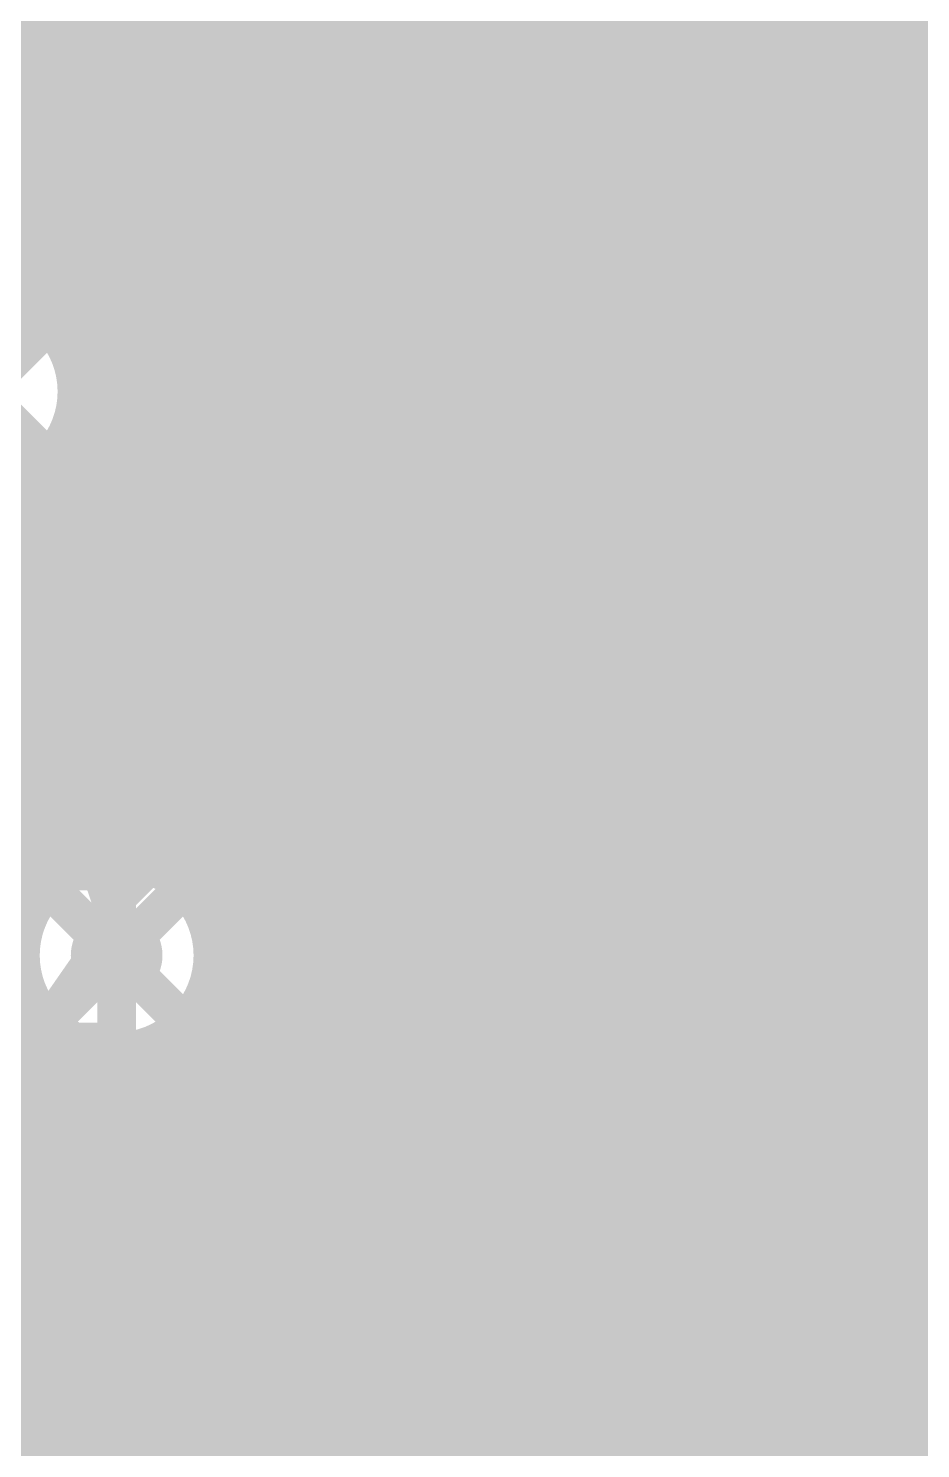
# Model space of a CAD drawing. Extents: x -3 to 92, y -53 to 125.
# Drawn here: x 40.06 to 45.9, y 106 to 115.28 of the extents above; entities that cross this region are included whole.
import ezdxf

# ---------------------------------------------------------------- set-up
doc = ezdxf.new("R2010")
doc.units = 0
doc.header["$MEASUREMENT"] = 0
doc.layers.get('0').update_dxf_attribs({"linetype": 'CONTINUOUS'})
for name, color, linetype in [('23-325-0_AST', 7, 'CONTINUOUS'), ('23-325-0_BOT', 7, 'CONTINUOUS'), ('23-325-0_DRD', 2, 'CONTINUOUS'), ('23-325-0_IN1', 4, 'CONTINUOUS'), ('23-325-0_IN2', 3, 'CONTINUOUS'), ('23-325-0_SMT', 10, 'CONTINUOUS'), ('23-325-0_SPT', 14, 'CONTINUOUS'), ('23-325-0_SST', 9, 'CONTINUOUS'), ('23-325-0_TOP', 12, 'CONTINUOUS'), ('THRUHOLE_TAP', 8, 'CONTINUOUS')]:
    doc.layers.add(name, color=color, linetype=linetype)

# ---------------------------------------------------------------- blocks, each defined once
blk = doc.blocks.new('ROUND_68')
at = {"const_width": 0.29972}
blk.add_lwpolyline([(-0.14986, 0, 1), (0.14986, 0, 1)], format="xyb", close=True, dxfattribs=at)
blk = doc.blocks.new('ROUND_78')
at = {"const_width": 0.29972}
blk.add_lwpolyline([(-0.14986, 0, 1), (0.14986, 0, 1)], format="xyb", close=True, dxfattribs=at)
blk = doc.blocks.new('RECTANGLE_6')
blk.add_solid([(1.397, 1.0795), (1.397, -1.0795), (-1.397, 1.0795), (-1.397, -1.0795)])
blk = doc.blocks.new('RECTANGLE_7')
blk.add_solid([(0.4064, 0.4826), (0.4064, -0.4826), (-0.4064, 0.4826), (-0.4064, -0.4826)])
blk = doc.blocks.new('RECTANGLE_48')
blk.add_solid([(0.65024, 0.44958), (0.65024, -0.44958), (-0.65024, 0.44958), (-0.65024, -0.44958)])
blk = doc.blocks.new('RECTANGLE_81')
blk.add_solid([(0.40005, 0.29972), (0.40005, -0.29972), (-0.40005, 0.29972), (-0.40005, -0.29972)])
blk = doc.blocks.new('RECTANGLE_44')
blk.add_solid([(0.35052, 0.25019), (0.35052, -0.25019), (-0.35052, 0.25019), (-0.35052, -0.25019)])
blk = doc.blocks.new('ROUND_84')
at = {"const_width": 0.10033}
blk.add_lwpolyline([(-0.050164, 0, 1), (0.050164, 0, 1)], format="xyb", close=True, dxfattribs=at)

msp = doc.modelspace()

# ---------------------------------------------------------------- linework, layer by layer
at = {"layer": '23-325-0_AST'}
for points, const_width in [([(42.62882, 115.28298), (42.62882, 115.04422)], 0.1524), ([(40.132, 114.935), (40.132, 113.411), (41.148, 113.411), (41.148, 115.189), (40.259, 115.189), (40.132, 115.062), (40.132, 114.935)], 0.1524), ([(42.62882, 115.1636), (41.61282, 115.1636), (41.783, 115.04422)], 0.1524), ([(42.62882, 114.56162), (42.62882, 114.3254)], 0.1524), ([(42.62882, 114.44478), (41.61282, 114.44478), (41.783, 114.3254)], 0.1524), ([(41.783, 113.8428), (41.61282, 113.78438), (41.61282, 113.42878), (41.783, 113.36782), (41.95318, 113.36782), (42.12082, 113.42878), (42.12082, 113.78438), (42.291, 113.8428), (42.46118, 113.8428), (42.62882, 113.78438), (42.62882, 113.42878), (42.46118, 113.36782)], 0.1524), ([(41.61282, 113.0046), (41.95318, 113.0046), (42.62882, 112.76838), (41.95318, 112.52962), (41.61282, 112.52962)], 0.1524), ([(41.61282, 112.1664), (41.61282, 111.69142)], 0.1524), ([(42.62882, 111.93018), (41.61282, 111.93018)], 0.1524), ([(38.354, 110.7186), (42.164, 110.7186), (42.164, 107.696), (37.8206, 107.696), (37.8206, 110.1852), (38.354, 110.7186)], 0.20066), ([(44.2595, 109.0295), (47.1805, 109.0295), (47.1805, 110.6678), (44.2595, 110.6678), (44.2595, 109.0295)], 0.1524), ([(45.0215, 109.90326), (45.3771, 109.90326), (45.49648, 110.0709), (45.49648, 110.24108), (45.3771, 110.41126), (45.0215, 110.41126), (45.0215, 109.39526)], 0.1524), ([(46.27626, 109.90326), (46.33468, 110.0709), (46.33468, 110.24108), (46.27626, 110.41126), (45.92066, 110.41126), (45.8597, 110.24108), (45.8597, 110.0709), (45.92066, 109.90326), (46.27626, 109.90326), (46.33468, 109.73308), (46.33468, 109.5629), (46.27626, 109.39526), (45.92066, 109.39526), (45.8597, 109.5629), (45.8597, 109.73308), (45.92066, 109.90326)], 0.1524), ([(45.31868, 109.90326), (45.49648, 109.39526)], 0.1524), ([(40.56126, 108.70438), (40.08882, 108.70438), (40.56126, 109.38256), (40.56126, 109.5502), (40.50284, 109.72038), (40.14724, 109.72038), (40.08882, 109.5502)], 0.1524)]:
    msp.add_lwpolyline(points, dxfattribs=dict(at, const_width=const_width))
at = {"layer": '23-325-0_BOT', "const_width": 0.254}
for points in [[(40.132, 124.46), (40.132, 113.40338)], [(40.3606, 124.46), (40.3606, 113.06048)], [(40.5892, 124.46), (40.5892, 109.84738)], [(40.8178, 124.46), (40.8178, 109.82452)], [(41.0464, 124.46), (41.0464, 109.70006)], [(41.275, 124.46), (41.275, 50.41646)], [(41.5036, 124.46), (41.5036, 46.101)], [(41.7322, 124.46), (41.7322, 46.101)], [(41.9608, 124.46), (41.9608, 46.101)], [(42.1894, 124.46), (42.1894, 49.68748)], [(42.418, 124.46), (42.418, 50.03038)], [(44.0182, 124.46), (44.0182, 73.00976)], [(44.2468, 124.46), (44.2468, 73.23836)], [(44.4754, 124.46), (44.4754, 81.17586)], [(44.704, 124.46), (44.704, 81.34858)], [(44.9326, 124.46), (44.9326, 81.40192)], [(45.1612, 124.46), (45.1612, 81.3689)], [(45.3898, 124.46), (45.3898, 81.2292)], [(45.6184, 124.46), (45.6184, 80.75676)], [(45.847, 124.46), (45.847, 80.52816)], [(43.7896, 121.75998), (43.7896, 66.88074)], [(42.6466, 121.58472), (42.6466, 107.93984)], [(43.561, 121.41708), (43.561, 108.04906)], [(42.8752, 121.36882), (42.8752, 108.13288)], [(43.1038, 121.29516), (43.1038, 108.19638)], [(43.3324, 121.30786), (43.3324, 108.17352)], [(82.54492, 115.2144), (25.3492, 115.2144)], [(86.233, 114.9858), (25.3492, 114.9858)], [(63.95466, 114.7572), (25.3492, 114.7572)], [(63.80226, 114.5286), (25.3492, 114.5286)], [(63.75908, 114.3), (25.3492, 114.3)], [(63.80226, 114.0714), (25.3492, 114.0714)], [(56.0959, 113.8428), (25.3492, 113.8428)], [(55.85206, 113.6142), (25.3492, 113.6142)], [(55.7657, 113.3856), (40.15486, 113.3856)], [(55.77078, 113.157), (40.32758, 113.157)], [(55.8673, 112.9284), (40.38092, 112.9284)], [(56.15178, 112.6998), (40.3479, 112.6998)], [(40.3606, 112.74298), (40.3606, 109.78388)], [(86.233, 112.4712), (40.2082, 112.4712)], [(40.2082, 112.46866), (40.2082, 109.6772)], [(86.233, 112.2426), (40.2082, 112.2426)], [(86.233, 112.014), (40.2082, 112.014)], [(86.233, 111.7854), (40.2082, 111.7854)], [(60.88126, 111.5568), (40.2082, 111.5568)], [(60.7441, 111.3282), (40.2082, 111.3282)], [(60.71108, 111.0996), (40.2082, 111.0996)], [(60.76442, 110.871), (40.2082, 110.871)], [(60.9346, 110.6424), (40.2082, 110.6424)], [(83.32216, 110.4138), (40.2082, 110.4138)], [(83.39582, 110.1852), (40.2082, 110.1852)], [(83.61172, 109.9566), (40.2082, 109.9566)], [(40.26662, 109.728), (40.2082, 109.728)], [(83.57362, 109.728), (41.01084, 109.728)], [(83.38312, 109.4994), (41.20388, 109.4994)], [(83.31962, 109.2708), (41.26738, 109.2708)], [(40.894, 39.116), (40.894, 50.165), (40.259, 50.8), (40.259, 107.823), (40.64, 108.204), (40.64, 109.22)], [(83.34248, 109.0422), (41.24452, 109.0422)], [(83.4644, 108.8136), (41.12006, 108.8136)], [(41.0972, 108.78566), (41.0972, 108.204)], [(86.233, 108.585), (41.0972, 108.585)], [(86.233, 108.3564), (41.0972, 108.3564)], [(42.8625, 108.1278), (41.08958, 108.1278)], [(86.233, 108.1278), (43.44416, 108.1278)], [(41.0464, 107.99318), (41.0464, 50.65776)], [(40.96258, 107.88142), (40.7162, 107.6325)], [(42.61866, 107.8992), (40.98036, 107.8992)], [(84.47278, 107.8992), (43.69054, 107.8992)], [(40.8178, 107.7341), (40.8178, 50.88636)], [(40.7162, 107.6325), (40.7162, 50.98796)], [(42.5323, 107.6706), (40.75176, 107.6706)], [(57.2516, 107.6706), (43.7769, 107.6706)], [(42.53738, 107.442), (40.7162, 107.442)], [(57.08142, 107.442), (43.77182, 107.442)], [(42.6339, 107.2134), (40.7162, 107.2134)], [(57.02808, 107.2134), (43.6753, 107.2134)], [(42.6466, 107.19562), (42.6466, 102.85984)], [(43.561, 107.0864), (43.561, 102.96906)], [(42.91838, 106.9848), (40.7162, 106.9848)], [(42.8752, 107.00512), (42.8752, 103.05288)], [(43.1038, 106.94162), (43.1038, 103.11638)], [(43.3324, 106.96448), (43.3324, 103.09352)], [(57.0611, 106.9848), (43.39082, 106.9848)], [(57.19826, 106.7562), (40.7162, 106.7562)], [(57.2008, 106.5276), (40.7162, 106.5276)], [(57.2008, 106.299), (40.7162, 106.299)], [(57.2008, 106.0704), (40.7162, 106.0704)]]:
    msp.add_lwpolyline(points, dxfattribs=at)
for points in [[(40.38092, 112.903, 0.4142136), (39.751, 113.53292)], [(40.2082, 112.46866, 0.1922583), (40.38162, 112.903)], [(40.64, 109.84992, 0.1915), (40.20748, 109.67796)], [(41.26992, 109.22, 0.4142136), (40.64, 109.84992)], [(41.0972, 108.78566, 0.1922583), (41.27062, 109.22)], [(40.96258, 107.88142, 0.1989124), (41.0962, 108.204)], [(40.96258, 107.88142, 0.1989124), (41.0962, 108.204)], [(43.1546, 108.19892, 0.4142136), (42.52468, 107.569)], [(43.1546, 108.19892, 0.4142136), (42.52468, 107.569)], [(43.78452, 107.569, 0.4142136), (43.1546, 108.19892)], [(43.78452, 107.569, 0.4142136), (43.1546, 108.19892)], [(42.52468, 107.569, 0.4142136), (43.1546, 106.93908)], [(42.52468, 107.569, 0.4142136), (43.1546, 106.93908)], [(43.1546, 106.93908, 0.4142136), (43.78452, 107.569)], [(43.1546, 106.93908, 0.4142136), (43.78452, 107.569)]]:
    msp.add_lwpolyline(points, format="xyb", dxfattribs=at)
at = {"layer": '23-325-0_DRD', "const_width": 0.254}
for points in [[(40.386, 113.538), (39.116, 112.268)], [(40.386, 112.268), (39.116, 113.538)], [(41.275, 109.855), (40.005, 108.585)], [(41.275, 108.585), (40.005, 109.855)], [(43.7896, 108.204), (42.5196, 106.934)], [(43.7896, 106.934), (42.5196, 108.204)], [(43.7896, 108.204), (42.5196, 106.934)], [(43.7896, 106.934), (42.5196, 108.204)]]:
    msp.add_lwpolyline(points, dxfattribs=at)
at = {"layer": '23-325-0_IN1', "const_width": 0.254}
for points in [[(40.1066, 124.46), (40.1066, 113.4237)], [(40.3352, 124.46), (40.3352, 113.13922)], [(40.5638, 124.46), (40.5638, 109.84484)], [(40.7924, 124.46), (40.7924, 109.8296)], [(41.021, 124.46), (41.021, 109.72038)], [(41.2496, 124.46), (41.2496, 109.37748)], [(41.4782, 124.46), (41.4782, 51.0032)], [(41.7068, 124.46), (41.7068, 51.0032)], [(41.9354, 124.46), (41.9354, 51.0032)], [(42.164, 124.46), (42.164, 51.0032)], [(42.3926, 124.46), (42.3926, 51.0032)], [(42.6212, 124.46), (42.6212, 51.0032)], [(42.8498, 124.46), (42.8498, 51.0032)], [(43.0784, 124.46), (43.0784, 66.69786)], [(43.307, 124.46), (43.307, 66.87058)], [(43.5356, 124.46), (43.5356, 66.92392)], [(43.7642, 124.46), (43.7642, 66.8909)], [(43.9928, 124.46), (43.9928, 66.7512)], [(44.2214, 124.46), (44.2214, 51.0032)], [(44.45, 124.46), (44.45, 81.14284)], [(44.6786, 124.46), (44.6786, 81.33588)], [(44.9072, 124.46), (44.9072, 81.39938)], [(45.1358, 124.46), (45.1358, 81.37652)], [(45.3644, 124.46), (45.3644, 81.25206)], [(45.593, 124.46), (45.593, 75.87742)], [(45.8216, 124.46), (45.8216, 51.0032)], [(86.36, 115.2144), (22.47392, 115.2144)], [(86.36, 114.9858), (22.4409, 114.9858)], [(63.95466, 114.7572), (22.3012, 114.7572)], [(63.80226, 114.5286), (-2.413, 114.5286)], [(63.75908, 114.3), (-2.413, 114.3)], [(63.80226, 114.0714), (-2.413, 114.0714)], [(56.0959, 113.8428), (-2.413, 113.8428)], [(55.85206, 113.6142), (-2.413, 113.6142)], [(55.7657, 113.3856), (40.15486, 113.3856)], [(55.77078, 113.157), (40.32758, 113.157)], [(55.8673, 112.9284), (40.38092, 112.9284)], [(56.15178, 112.6998), (40.3479, 112.6998)], [(40.3352, 112.66678), (40.3352, 109.77118)], [(73.45934, 112.4712), (40.2082, 112.4712)], [(40.1066, 112.3823), (40.1066, 109.55528)], [(73.4695, 112.2426), (39.21506, 112.2426)], [(73.54824, 112.014), (-2.413, 112.014)], [(73.71842, 111.7854), (37.16528, 111.7854)], [(60.88126, 111.5568), (37.38118, 111.5568)], [(60.7441, 111.3282), (37.45484, 111.3282)], [(60.71108, 111.0996), (37.4396, 111.0996)], [(60.76442, 110.871), (37.33038, 110.871)], [(60.9346, 110.6424), (36.98748, 110.6424)], [(72.40016, 110.4138), (21.89226, 110.4138)], [(72.25538, 110.1852), (7.85622, 110.1852)], [(72.19188, 109.9566), (8.1407, 109.9566)], [(40.26662, 109.728), (8.23722, 109.728)], [(72.19696, 109.728), (41.01084, 109.728)], [(40.07612, 109.4994), (33.62706, 109.4994)], [(72.26554, 109.4994), (41.20388, 109.4994)], [(40.01262, 109.2708), (33.75152, 109.2708)], [(72.42302, 109.2708), (41.26738, 109.2708)], [(40.03548, 109.0422), (33.77438, 109.0422)], [(72.81926, 109.0422), (41.24452, 109.0422)], [(41.2496, 109.05998), (41.2496, 51.0032)], [(40.1066, 108.88472), (40.1066, 51.0032)], [(40.1574, 108.8136), (33.71088, 108.8136)], [(83.4644, 108.8136), (41.12006, 108.8136)], [(41.021, 108.71708), (41.021, 51.0032)], [(40.3352, 108.66882), (40.3352, 51.0032)], [(40.7924, 108.60786), (40.7924, 51.0032)], [(86.36, 108.585), (33.51784, 108.585)], [(40.5638, 108.59516), (40.5638, 51.0032)], [(86.36, 108.3564), (20.80006, 108.3564)], [(72.81926, 108.1278), (20.92452, 108.1278)], [(72.42302, 107.8992), (20.94738, 107.8992)], [(57.2516, 107.6706), (20.88388, 107.6706)], [(57.08142, 107.442), (20.69084, 107.442)], [(57.02808, 107.2134), (5.4483, 107.2134)], [(57.0611, 106.9848), (33.2232, 106.9848)], [(57.19826, 106.7562), (33.3629, 106.7562)], [(64.5414, 106.5276), (33.39592, 106.5276)], [(69.85508, 106.299), (33.34258, 106.299)], [(70.19798, 106.0704), (33.16986, 106.0704)]]:
    msp.add_lwpolyline(points, dxfattribs=at)
for points in [[(40.38092, 112.903, 0.4142136), (39.751, 113.53292)], [(39.751, 112.27308, 0.4142136), (40.38092, 112.903)], [(40.64, 109.84992, 0.4142136), (40.01008, 109.22)], [(41.26992, 109.22, 0.4142136), (40.64, 109.84992)], [(40.01008, 109.22, 0.4142136), (40.64, 108.59008)], [(40.64, 108.59008, 0.4142136), (41.26992, 109.22)]]:
    msp.add_lwpolyline(points, format="xyb", dxfattribs=at)
at = {"layer": '23-325-0_IN2', "const_width": 1.016}
for points in [[(27.305, 117.602), (40.767, 117.602), (45.085, 113.284), (56.388, 113.284)], [(21.844, 115.189), (41.402, 115.189), (45.466, 111.125), (61.341, 111.125)]]:
    msp.add_lwpolyline(points, dxfattribs=at)
at = {"layer": '23-325-0_SPT', "const_width": 0.127}
for points in [[(40.93972, 114.80038), (40.34028, 114.80038), (40.34028, 114.50066)], [(40.44188, 114.80038), (40.44188, 114.50066)], [(40.55618, 114.80038), (40.55618, 114.50066)], [(40.67048, 114.80038), (40.67048, 114.50066)], [(40.78478, 114.80038), (40.78478, 114.50066)], [(40.89908, 114.80038), (40.89908, 114.50066)], [(40.93972, 114.80038), (40.93972, 114.50066)], [(40.93972, 114.71656), (40.34028, 114.71656)], [(40.93972, 114.60226), (40.34028, 114.60226)], [(40.93972, 114.50066), (40.34028, 114.50066)], [(40.34028, 114.09934), (40.34028, 113.79962)], [(40.93972, 114.09934), (40.34028, 114.09934)], [(40.93972, 114.09934), (40.93972, 113.79962), (40.34028, 113.79962)], [(40.44188, 114.09934), (40.44188, 113.79962)], [(40.55618, 114.09934), (40.55618, 113.79962)], [(40.67048, 114.09934), (40.67048, 113.79962)], [(40.78478, 114.09934), (40.78478, 113.79962)], [(40.89908, 114.09934), (40.89908, 113.79962)], [(40.93972, 114.01552), (40.34028, 114.01552)], [(40.93972, 113.90122), (40.34028, 113.90122)]]:
    msp.add_lwpolyline(points, dxfattribs=at)
at = {"layer": '23-325-0_SST'}
for points, const_width in [([(40.132, 114.935), (40.132, 115.062), (40.259, 115.189), (41.148, 115.189), (41.148, 113.411), (40.132, 113.411), (40.132, 114.935)], 0.1524), ([(42.75582, 114.77498), (42.75582, 114.53622)], 0.1524), ([(42.75582, 114.6556), (41.73982, 114.6556), (41.91, 114.53622)], 0.1524), ([(42.75582, 114.05362), (42.75582, 113.8174)], 0.1524), ([(42.75582, 113.93678), (41.73982, 113.93678), (41.91, 113.8174)], 0.1524), ([(41.91, 113.3348), (41.73982, 113.27638), (41.73982, 112.92078), (41.91, 112.85982), (42.08018, 112.85982), (42.24782, 112.92078), (42.24782, 113.27638), (42.418, 113.3348), (42.58818, 113.3348), (42.75582, 113.27638), (42.75582, 112.92078), (42.58818, 112.85982)], 0.1524), ([(41.73982, 112.4966), (42.08018, 112.4966), (42.75582, 112.26038), (42.08018, 112.02162), (41.73982, 112.02162)], 0.1524), ([(40.68826, 111.11738), (40.21582, 111.11738), (40.68826, 111.79556), (40.68826, 111.9632), (40.62984, 112.13338), (40.27424, 112.13338), (40.21582, 111.9632)], 0.1524), ([(45.15866, 111.4044), (45.51426, 111.4044), (45.6311, 111.57458), (45.6311, 111.74476), (45.51426, 111.9124), (45.15866, 111.9124), (45.15866, 110.8964)], 0.1524), ([(41.73982, 111.6584), (41.73982, 111.18342)], 0.1524), ([(42.75582, 111.42218), (41.73982, 111.42218)], 0.1524), ([(45.4533, 111.4044), (45.6311, 110.8964)], 0.1524), ([(38.354, 110.7186), (42.164, 110.7186), (42.164, 107.696), (37.8206, 107.696), (37.8206, 110.1852), (38.354, 110.7186)], 0.20066), ([(44.2595, 109.0295), (47.1805, 109.0295), (47.1805, 110.6678), (44.2595, 110.6678), (44.2595, 109.0295)], 0.1524), ([(44.74972, 106.61142), (45.10532, 106.61142), (45.22216, 106.77906), (45.22216, 106.94924), (45.10532, 107.11942), (44.74972, 107.11942), (44.74972, 106.10342)], 0.1524), ([(45.70476, 106.10342), (46.06036, 107.11942), (45.58792, 107.11942)], 0.1524), ([(40.62984, 106.54538), (40.68826, 106.71556), (40.68826, 106.8832), (40.62984, 107.05338), (40.27424, 107.05338), (40.21582, 106.8832), (40.21582, 106.71556), (40.27424, 106.54538), (40.62984, 106.54538), (40.68826, 106.3752), (40.68826, 106.20756), (40.62984, 106.03738), (40.27424, 106.03738), (40.21582, 106.20756), (40.21582, 106.3752), (40.27424, 106.54538)], 0.1524), ([(45.04436, 106.61142), (45.22216, 106.10342)], 0.1524)]:
    msp.add_lwpolyline(points, dxfattribs=dict(at, const_width=const_width))
at = {"layer": '23-325-0_TOP'}
for points, const_width in [([(62.865, 121.92), (61.087, 123.698), (51.435, 123.698), (46.355, 118.618), (46.355, 114.681), (42.291, 110.617), (40.767, 110.617), (35.814, 105.664), (31.496, 105.664)], 0.254), ([(40.64, 114.69878), (38.37178, 116.967), (34.163, 116.967), (33.07842, 118.05158), (33.07842, 119.00408)], 0.254), ([(38.69944, 117.28704), (40.70604, 115.28044)], 0.254), ([(40.7924, 117.3099), (40.7924, 115.28044)], 0.254), ([(41.021, 117.0813), (41.021, 115.28044)], 0.254), ([(41.2496, 116.8527), (41.2496, 115.28044)], 0.254), ([(41.4528, 116.6495), (41.4528, 114.7953)], 0.254), ([(43.18, 116.205), (43.18, 114.3), (40.132, 111.252), (36.83, 111.252), (36.83, 109.8804), (36.8554, 109.855)], 0.635), ([(41.32072, 115.28044), (40.70604, 115.28044)], 0.254), ([(41.32072, 115.28044), (41.32072, 114.48034)], 0.254), ([(41.4528, 115.2144), (41.32072, 115.2144)], 0.254), ([(41.4528, 114.9858), (41.32072, 114.9858)], 0.254), ([(42.5323, 114.7572), (41.32072, 114.7572)], 0.254), ([(42.5323, 114.7953), (41.4528, 114.7953)], 0.254), ([(41.4782, 114.7953), (41.4782, 113.5126)], 0.254), ([(41.7068, 114.7953), (41.7068, 113.7412)], 0.254), ([(41.9354, 114.7953), (41.9354, 113.9698)], 0.254), ([(42.164, 114.7953), (42.164, 114.1984)], 0.254), ([(42.3926, 114.7953), (42.3926, 114.427)], 0.254), ([(42.5323, 114.7953), (42.5323, 114.5667)], 0.254), ([(40.64, 114.69878), (40.27678, 114.69878), (39.751, 114.173), (39.751, 112.903)], 0.254), ([(42.5323, 114.5667), (41.32072, 113.35512)], 0.254), ([(42.49166, 114.5286), (41.32072, 114.5286)], 0.254), ([(41.32072, 114.48034), (41.32072, 114.11966)], 0.254), ([(46.67758, 114.35842), (42.95394, 110.63478)], 0.254), ([(42.26306, 114.3), (41.32072, 114.3)], 0.254), ([(41.32072, 114.11966), (41.32072, 113.35512)], 0.254), ([(42.03446, 114.0714), (41.32072, 114.0714)], 0.254), ([(41.32072, 113.89868), (40.64, 113.89868)], 0.254), ([(40.64, 113.31956), (40.64, 113.89868)], 0.254), ([(41.80586, 113.8428), (41.32072, 113.8428)], 0.254), ([(41.57726, 113.6142), (41.32072, 113.6142)], 0.254), ([(46.8122, 113.6142), (45.93336, 113.6142)], 0.254), ([(45.8216, 113.4999), (45.8216, 110.6678)], 0.254), ([(41.34866, 113.3856), (41.32072, 113.3856)], 0.254), ([(48.62322, 113.3856), (45.70476, 113.3856)], 0.254), ([(41.28262, 113.31956), (39.86276, 111.8997)], 0.254), ([(41.28262, 113.31956), (40.22344, 113.31956)], 0.254), ([(40.3352, 113.31956), (40.3352, 113.13922)], 0.254), ([(40.5638, 113.31956), (40.5638, 112.5982)], 0.254), ([(40.7924, 113.31956), (40.7924, 112.8268)], 0.254), ([(41.021, 113.31956), (41.021, 113.0554)], 0.254), ([(41.2496, 113.31956), (41.2496, 113.284)], 0.254), ([(45.593, 113.2713), (45.593, 110.6678)], 0.254), ([(41.12006, 113.157), (40.32758, 113.157)], 0.254), ([(48.85182, 113.157), (45.47616, 113.157)], 0.254), ([(45.3644, 113.0427), (45.3644, 110.6678)], 0.254), ([(40.89146, 112.9284), (40.38092, 112.9284)], 0.254), ([(49.08042, 112.9284), (45.24756, 112.9284)], 0.254), ([(45.1358, 112.8141), (45.1358, 110.6678)], 0.254), ([(40.66286, 112.6998), (40.3479, 112.6998)], 0.254), ([(49.30902, 112.6998), (45.01896, 112.6998)], 0.254), ([(40.3352, 112.66678), (40.3352, 112.3696)], 0.254), ([(44.9072, 112.5855), (44.9072, 110.6678)], 0.254), ([(40.43426, 112.4712), (40.2082, 112.4712)], 0.254), ([(49.53762, 112.4712), (44.79036, 112.4712)], 0.254), ([(40.1066, 112.3823), (40.1066, 112.141)], 0.254), ([(44.6786, 112.3569), (44.6786, 110.6678)], 0.254), ([(40.20566, 112.2426), (37.44976, 112.2426)], 0.254), ([(49.76622, 112.2426), (44.56176, 112.2426)], 0.254), ([(44.45, 112.1283), (44.45, 110.6678)], 0.254), ([(39.97706, 112.014), (37.22116, 112.014)], 0.254), ([(49.99482, 112.014), (44.33316, 112.014)], 0.254), ([(44.2214, 111.8997), (44.2214, 110.5027)], 0.254), ([(50.22342, 111.7854), (44.10456, 111.7854)], 0.254), ([(43.9928, 111.6711), (43.9928, 110.63478)], 0.254), ([(50.45202, 111.5568), (43.87596, 111.5568)], 0.254), ([(43.7642, 111.4425), (43.7642, 110.63478)], 0.254), ([(50.68062, 111.3282), (43.64736, 111.3282)], 0.254), ([(43.5356, 111.2139), (43.5356, 110.63478)], 0.254), ([(50.90922, 111.0996), (43.41876, 111.0996)], 0.254), ([(43.307, 110.9853), (43.307, 110.63478)], 0.254), ([(51.13782, 110.871), (43.19016, 110.871)], 0.254), ([(43.0784, 110.7567), (43.0784, 110.63478)], 0.254), ([(44.2722, 110.6678), (44.2722, 110.5027)], 0.254), ([(45.6946, 110.6678), (44.2722, 110.6678)], 0.254), ([(45.7454, 110.6678), (45.6946, 110.6678)], 0.254), ([(47.1678, 110.6678), (45.7454, 110.6678)], 0.254), ([(44.13504, 110.63478), (42.95394, 110.63478)], 0.254), ([(44.2722, 110.6424), (42.96156, 110.6424)], 0.254), ([(44.13504, 110.63478), (44.13504, 110.5027)], 0.254), ([(44.2722, 110.5027), (44.13504, 110.5027)], 0.254), ([(45.0088, 109.855), (43.1546, 109.855)], 0.635), ([(40.64, 109.22), (40.64, 109.601), (40.894, 109.855), (43.1546, 109.855)], 0.254), ([(43.1546, 108.585), (43.1546, 107.569)], 0.254), ([(43.1546, 107.569), (43.1546, 108.585)], 0.254)]:
    msp.add_lwpolyline(points, dxfattribs=dict(at, const_width=const_width))
at = {"layer": '23-325-0_TOP', "const_width": 0.254}
for points in [[(40.38092, 112.903, 0.1826471), (40.22349, 113.3196)], [(39.751, 112.27308, 0.4142136), (40.38092, 112.903)]]:
    msp.add_lwpolyline(points, format="xyb", dxfattribs=at)

# ---------------------------------------------------------------- block references
at = {"layer": '23-325-0_BOT'}
for name, p in [('ROUND_68', (40.64, 109.22)), ('ROUND_78', (43.1546, 107.569))]:
    msp.add_blockref(name, p, dxfattribs=at)
at = {"layer": '23-325-0_IN1'}
for p in [(40.64, 109.22), (43.1546, 107.569)]:
    msp.add_blockref('ROUND_78', p, dxfattribs=at)
at = {"layer": '23-325-0_IN2'}
for name, p in [('ROUND_68', (40.64, 109.22)), ('ROUND_78', (43.1546, 107.569))]:
    msp.add_blockref(name, p, dxfattribs=at)
at = {"layer": '23-325-0_SMT'}
for name, p in [('RECTANGLE_6', (43.18, 116.205)), ('RECTANGLE_81', (40.64, 114.69878)), ('RECTANGLE_81', (40.64, 113.89868)), ('RECTANGLE_7', (45.0088, 109.855)), ('RECTANGLE_48', (43.1546, 109.855)), ('RECTANGLE_48', (43.1546, 108.585))]:
    msp.add_blockref(name, p, dxfattribs=at)
at = {"layer": '23-325-0_SPT'}
for name, p in [('RECTANGLE_6', (43.18, 116.205)), ('RECTANGLE_7', (45.0088, 109.855)), ('RECTANGLE_48', (43.1546, 109.855)), ('RECTANGLE_48', (43.1546, 108.585))]:
    msp.add_blockref(name, p, dxfattribs=at)
at = {"layer": '23-325-0_TOP'}
for name, p in [('RECTANGLE_6', (43.18, 116.205)), ('RECTANGLE_44', (40.64, 114.69878)), ('RECTANGLE_44', (40.64, 113.89868)), ('RECTANGLE_7', (45.0088, 109.855)), ('RECTANGLE_48', (43.1546, 109.855)), ('ROUND_68', (40.64, 109.22)), ('RECTANGLE_48', (43.1546, 108.585)), ('ROUND_78', (43.1546, 107.569))]:
    msp.add_blockref(name, p, dxfattribs=at)
at = {"layer": 'THRUHOLE_TAP'}
for p in [(40.64, 109.22), (43.1546, 107.569)]:
    msp.add_blockref('ROUND_84', p, dxfattribs=at)

doc.saveas('drawing.dxf')
